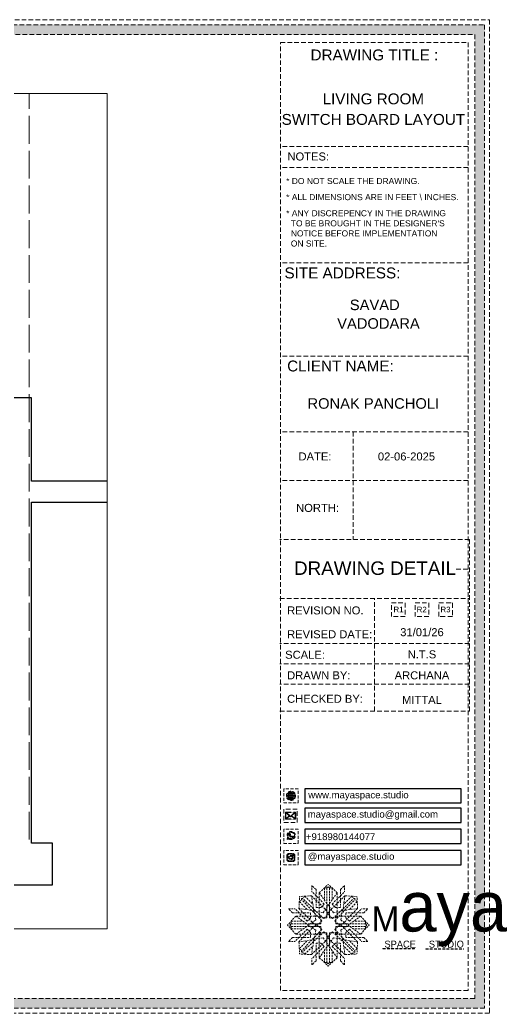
# Model space of a CAD drawing. Header units: millimetres. Extents: x 35877 to 3066687, y -650199 to -40525.
# Drawn here: x 149424 to 149529, y -179379.3 to -179165.2 of the extents above; entities that cross this region are included whole.
import ezdxf
from ezdxf.enums import TextEntityAlignment as Align

# ---------------------------------------------------------------- set-up
doc = ezdxf.new("R2010")
doc.units = ezdxf.units.MM
doc.header["$MEASUREMENT"] = 0
doc.linetypes.add('ACAD_ISO02W100', pattern=[15, 12, -3])
doc.linetypes.add('DASHEDX2', pattern=[1.5, 1, -0.5])
for name, color, linetype, lineweight in [('Dimension', 10, 'DASHEDX2', 20), ('FURNITURE', 32, 'Continuous', 9), ('GROUND FLOOR  ( PLINE )', 251, 'Continuous', 30), ('Labelling', 1, 'Continuous', 25), ('NAME PLATE', 7, 'Continuous', 25)]:
    doc.layers.add(name, color=color, linetype=linetype, lineweight=lineweight)
doc.styles.add('Arial', font='arial.ttf')
doc.styles.get("Standard").update_dxf_attribs({"font": 'arial.ttf', "height": 6})

# ---------------------------------------------------------------- blocks, each defined once
blk = doc.blocks.new('FSFSF')
at = {"color": 42, "lineweight": 5, "true_color": 0xe0ac11}
for p, q in [((28600.03, 143.51), (28600.03, 140.16)), ((28602.15, 141.41), (28600.03, 143.51)), ((28602.15, 141.41), (28602.15, 131.95)), ((28603.86, 139.69), (28608.58, 144.08)), ((28607.9, 142.22), (28606.58, 142.22)), ((28606.58, 142.22), (28606.58, 135.84)), ((28607.9, 142.22), (28608.58, 142.85)), ((28607.9, 142.22), (28607.9, 126.58)), ((28613.31, 139.69), (28608.58, 144.08)), ((28609.27, 142.22), (28608.59, 142.85)), ((28609.27, 142.22), (28609.27, 126.58)), ((28609.27, 142.22), (28610.59, 142.22)), ((28610.59, 142.22), (28610.59, 135.84)), ((28615.02, 141.41), (28617.14, 143.51)), ((28615.02, 141.41), (28615.02, 131.95)), ((28617.14, 143.51), (28617.14, 140.16)), ((28593.19, 131.45), (28593.54, 137.71)), ((28593.39, 135), (28594.56, 136.12)), ((28599.8, 138.06), (28593.54, 137.71)), ((28595.12, 136.69), (28594.53, 136.69)), ((28594.56, 136.12), (28594.56, 136.71)), ((28605.17, 124.98), (28594.56, 136.12)), ((28596.24, 137.86), (28595.12, 136.69)), ((28606.27, 126.08), (28595.12, 136.69)), ((28596.24, 137.86), (28600.47, 133.65)), ((28601.03, 130), (28599.8, 138.06)), ((28599.8, 138.05), (28608.58, 129.56)), ((28606.47, 133.76), (28600.03, 140.16)), ((28603.86, 126.58), (28603.86, 139.69)), ((28603.86, 139.69), (28608.58, 133.02)), ((28613.31, 139.69), (28608.59, 133.02)), ((28617.37, 138.05), (28608.59, 129.56)), ((28610.7, 133.76), (28617.14, 140.16)), ((28610.9, 126.08), (28622.05, 136.69)), ((28612.02, 124.98), (28622.62, 136.12)), ((28613.31, 126.58), (28613.31, 139.69)), ((28616.14, 130), (28617.37, 138.06)), ((28620.93, 137.86), (28616.7, 133.65)), ((28617.37, 138.06), (28623.63, 137.71)), ((28620.93, 137.86), (28622.05, 136.69)), ((28622.05, 136.69), (28622.64, 136.69)), ((28622.62, 136.12), (28622.62, 136.71)), ((28623.8, 135), (28622.62, 136.12)), ((28624, 131.45), (28623.65, 137.71)), ((28587.73, 131.22), (28591.08, 131.22)), ((28589.84, 129.1), (28587.73, 131.22)), ((28597.49, 124.78), (28591.08, 131.22)), ((28593.19, 131.45), (28601.69, 122.67)), ((28601.25, 130.22), (28593.19, 131.45)), ((28593.39, 135), (28597.6, 130.78)), ((28604.75, 131.95), (28602.15, 131.95)), ((28606.47, 133.76), (28604.75, 131.95)), ((28605.86, 129.18), (28608.58, 133.02)), ((28611.31, 129.18), (28608.59, 133.02)), ((28610.7, 133.76), (28612.42, 131.95)), ((28612.42, 131.95), (28615.02, 131.95)), ((28623.99, 131.45), (28615.5, 122.67)), ((28615.94, 130.22), (28624, 131.45)), ((28623.8, 135), (28619.59, 130.78)), ((28619.7, 124.78), (28626.1, 131.22)), ((28629.45, 131.22), (28626.1, 131.22)), ((28627.34, 129.1), (28629.45, 131.22)), ((28591.56, 127.39), (28587.17, 122.66)), ((28589.84, 129.1), (28599.29, 129.1)), ((28604.66, 127.39), (28591.56, 127.39)), ((28591.56, 127.39), (28598.23, 122.67)), ((28597.49, 124.78), (28599.29, 126.5)), ((28602.07, 125.39), (28598.23, 122.67)), ((28599.29, 126.5), (28599.29, 129.1)), ((28605.86, 129.18), (28601.03, 130)), ((28602.07, 125.39), (28601.25, 130.22)), ((28603.68, 126.54), (28603.68, 127.39)), ((28604.66, 126.54), (28603.68, 126.54)), ((28604.71, 127.57), (28603.86, 127.57)), ((28607.9, 126.58), (28603.86, 126.58)), ((28604.66, 123.35), (28604.66, 127.39)), ((28604.7, 126.58), (28604.71, 127.57)), ((28606.27, 126.08), (28608.58, 128.27)), ((28607.9, 128.92), (28608.58, 129.56)), ((28607.9, 128.92), (28608.58, 128.27)), ((28609.27, 128.92), (28608.59, 129.56)), ((28609.27, 128.92), (28608.59, 128.27)), ((28610.9, 126.08), (28608.59, 128.27)), ((28609.27, 126.58), (28613.31, 126.58)), ((28611.31, 129.18), (28616.14, 130)), ((28612.46, 126.58), (28612.46, 127.57)), ((28612.46, 127.57), (28613.31, 127.57)), ((28612.52, 123.35), (28612.52, 127.39)), ((28612.52, 127.39), (28625.63, 127.39)), ((28612.52, 126.54), (28613.51, 126.54)), ((28613.51, 126.54), (28613.51, 127.39)), ((28615.12, 125.39), (28615.94, 130.22)), ((28615.12, 125.39), (28618.96, 122.67)), ((28627.34, 129.1), (28617.89, 129.1)), ((28617.89, 126.5), (28617.89, 129.1)), ((28619.7, 124.78), (28617.89, 126.5)), ((28625.63, 127.39), (28618.96, 122.67)), ((28625.63, 127.39), (28630.02, 122.66)), ((28591.56, 117.94), (28587.17, 122.66)), ((28589.03, 123.35), (28588.4, 122.67)), ((28589.03, 121.98), (28588.4, 122.65)), ((28589.03, 123.35), (28589.03, 124.67)), ((28589.03, 124.67), (28595.4, 124.67)), ((28589.03, 123.35), (28604.66, 123.35)), ((28589.03, 121.98), (28604.66, 121.98)), ((28589.03, 121.98), (28589.03, 120.66)), ((28589.03, 120.66), (28595.4, 120.66)), ((28597.49, 120.54), (28591.08, 114.11)), ((28591.56, 117.94), (28598.23, 122.65)), ((28593.19, 113.88), (28601.69, 122.65)), ((28605.17, 120.35), (28594.56, 109.2)), ((28597.49, 120.54), (28599.29, 118.83)), ((28602.07, 119.94), (28598.23, 122.65)), ((28602.33, 123.35), (28601.69, 122.67)), ((28602.33, 121.98), (28601.69, 122.65)), ((28602.33, 123.35), (28602.97, 122.67)), ((28602.33, 121.98), (28602.97, 122.65)), ((28605.17, 124.98), (28602.97, 122.67)), ((28605.17, 120.35), (28602.97, 122.65)), ((28604.66, 121.98), (28604.66, 117.94)), ((28612.02, 124.98), (28614.21, 122.67)), ((28612.02, 120.35), (28614.21, 122.65)), ((28612.02, 120.35), (28622.62, 109.2)), ((28628.16, 123.35), (28612.52, 123.35)), ((28612.52, 121.98), (28612.52, 117.94)), ((28628.16, 121.98), (28612.52, 121.98)), ((28614.85, 123.35), (28614.21, 122.67)), ((28614.85, 121.98), (28614.21, 122.65)), ((28614.85, 123.35), (28615.5, 122.67)), ((28614.85, 121.98), (28615.5, 122.65)), ((28615.12, 119.94), (28618.96, 122.65)), ((28623.99, 113.88), (28615.5, 122.65)), ((28619.7, 120.54), (28617.89, 118.83)), ((28625.63, 117.94), (28618.96, 122.65)), ((28619.7, 120.54), (28626.1, 114.11)), ((28628.16, 124.67), (28621.78, 124.67)), ((28628.16, 120.66), (28621.78, 120.66)), ((28625.63, 117.94), (28630.02, 122.66)), ((28628.16, 123.35), (28628.16, 124.67)), ((28628.16, 123.35), (28628.78, 122.67)), ((28628.16, 121.98), (28628.78, 122.65)), ((28628.16, 121.98), (28628.16, 120.66)), ((28589.84, 116.23), (28587.73, 114.11)), ((28589.84, 116.23), (28599.29, 116.23)), ((28604.66, 117.94), (28591.56, 117.94)), ((28601.25, 115.1), (28593.19, 113.87)), ((28606.27, 119.15), (28595.12, 108.54)), ((28599.29, 118.83), (28599.29, 116.23)), ((28599.8, 107.17), (28608.58, 115.67)), ((28601.03, 115.23), (28599.8, 107.17)), ((28605.86, 116.05), (28601.03, 115.23)), ((28602.07, 119.94), (28601.25, 115.1)), ((28604.66, 118.78), (28603.68, 118.78)), ((28603.68, 118.78), (28603.68, 117.94)), ((28607.9, 118.65), (28603.86, 118.65)), ((28603.86, 118.65), (28603.86, 105.54)), ((28604.71, 117.66), (28603.86, 117.66)), ((28604.7, 118.65), (28604.71, 117.66)), ((28605.86, 116.05), (28608.58, 112.21)), ((28606.27, 119.15), (28608.58, 116.96)), ((28607.9, 103.01), (28607.9, 118.65)), ((28607.9, 116.31), (28608.58, 116.96)), ((28607.9, 116.31), (28608.58, 115.67)), ((28610.9, 119.15), (28608.59, 116.96)), ((28609.27, 116.31), (28608.59, 116.96)), ((28609.27, 116.31), (28608.59, 115.67)), ((28611.31, 116.05), (28608.59, 112.21)), ((28617.37, 107.17), (28608.59, 115.67)), ((28609.27, 118.65), (28613.31, 118.65)), ((28609.27, 103.01), (28609.27, 118.65)), ((28610.9, 119.15), (28622.05, 108.54)), ((28611.31, 116.05), (28616.14, 115.23)), ((28612.46, 118.65), (28612.46, 117.66)), ((28612.46, 117.66), (28613.31, 117.66)), ((28612.52, 118.78), (28613.51, 118.78)), ((28612.52, 117.94), (28625.63, 117.94)), ((28613.31, 118.65), (28613.31, 105.54)), ((28613.51, 118.78), (28613.51, 117.94)), ((28615.12, 119.94), (28615.94, 115.1)), ((28615.94, 115.1), (28624, 113.87)), ((28616.14, 115.23), (28617.37, 107.17)), ((28617.89, 118.83), (28617.89, 116.23)), ((28627.34, 116.23), (28617.89, 116.23)), ((28627.34, 116.23), (28629.45, 114.11)), ((28587.73, 114.11), (28591.08, 114.11)), ((28593.19, 113.87), (28593.54, 107.62)), ((28593.39, 110.32), (28597.6, 114.55)), ((28593.39, 110.32), (28594.56, 109.2)), ((28596.24, 107.37), (28600.47, 111.58)), ((28606.47, 111.47), (28600.03, 105.07)), ((28602.15, 103.82), (28602.15, 113.27)), ((28604.75, 113.27), (28602.15, 113.27)), ((28603.86, 105.54), (28608.58, 112.21)), ((28606.47, 111.47), (28604.75, 113.27)), ((28613.31, 105.54), (28608.59, 112.21)), ((28610.7, 111.47), (28612.42, 113.27)), ((28610.7, 111.47), (28617.14, 105.07)), ((28612.42, 113.27), (28615.02, 113.27)), ((28615.02, 103.82), (28615.02, 113.27)), ((28620.93, 107.37), (28616.7, 111.58)), ((28623.8, 110.32), (28619.59, 114.55)), ((28623.8, 110.32), (28622.62, 109.2)), ((28624, 113.87), (28623.65, 107.62)), ((28629.45, 114.11), (28626.1, 114.11)), ((28599.8, 107.17), (28593.54, 107.52)), ((28595.12, 108.54), (28594.53, 108.54)), ((28594.56, 109.2), (28594.56, 108.61)), ((28596.24, 107.37), (28595.12, 108.54)), ((28600.03, 101.71), (28600.03, 105.07)), ((28603.86, 105.54), (28608.58, 101.15)), ((28606.58, 103.01), (28606.58, 109.38)), ((28613.31, 105.54), (28608.58, 101.15)), ((28610.59, 103.01), (28610.59, 109.38)), ((28617.14, 101.71), (28617.14, 105.07)), ((28617.37, 107.17), (28623.63, 107.52)), ((28620.93, 107.37), (28622.05, 108.54)), ((28622.05, 108.54), (28622.64, 108.54)), ((28622.62, 109.2), (28622.62, 108.61)), ((28602.15, 103.82), (28600.03, 101.71)), ((28607.9, 103.01), (28606.58, 103.01)), ((28607.9, 103.01), (28608.58, 102.38)), ((28609.27, 103.01), (28608.59, 102.38)), ((28609.27, 103.01), (28610.59, 103.01)), ((28615.02, 103.82), (28617.14, 101.71))]:
    blk.add_line(p, q, dxfattribs=at)
blk = doc.blocks.new('hgwg')
at = {"layer": 'Dimension', "true_color": 0xd39e00}
h = blk.add_hatch(color=42, dxfattribs=at)
h.dxf.hatch_style = 1
h.paths.add_polyline_path([(27505.71, 45.05), (27494.27, 45.05), (27494.27, 44.9), (27505.71, 44.9)])
h = blk.add_hatch(color=42, dxfattribs=at)
h.dxf.hatch_style = 1
h.paths.add_polyline_path([(27523.3, 44.9), (27509.68, 44.9), (27509.68, 44.75), (27523.3, 44.75)])
at = {"layer": 'Dimension', "color": 42, "true_color": 0xd39e00}
for p, q in [((27494.27, 45.05), (27505.71, 45.05)), ((27494.27, 44.9), (27494.27, 45.05)), ((27494.27, 44.9), (27505.71, 44.9)), ((27505.71, 45.05), (27505.71, 44.9)), ((27509.68, 44.9), (27523.3, 44.9)), ((27509.68, 44.9), (27509.68, 44.75)), ((27509.68, 44.75), (27523.3, 44.75)), ((27523.3, 44.75), (27523.3, 44.9))]:
    blk.add_line(p, q, dxfattribs=at)
at = {"layer": 'Dimension', "color": 42, "true_color": 0xd39e00, "attachment_point": 1}
for s, width, insert, char_height in [('{\\fCinzel|b0|i0|c0|p2;\\H1.5x;M\\fAmsterdam One|b0|i0|c0|p2;\\H2x;aya}', 85.3277, (27490.17, 69.17), 6), ('{\\fCinzel|b0|i0|c0|p0;SPACE     STUDIO}', 66.129, (27494.83, 47.86), 2.5)]:
    blk.add_mtext_dynamic_manual_height_columns(s, width=width, gutter_width=30, heights=[0], dxfattribs=dict(at, insert=insert, char_height=char_height))
blk = doc.blocks.new('aggerg')
at = {"layer": 'Dimension', "color": 42, "true_color": 0xd39e00}
blk.add_lwpolyline([(-1.41, 1.41), (1.41, 1.41), (1.41, -1.41), (-1.41, -1.41)], close=True, dxfattribs=at)
at = {"layer": 'NAME PLATE', "lineweight": 0, "insert": (-0.03, 0.62), "char_height": 1.151, "width": 2.2458, "attachment_point": 2, "style": 'Arial'}
blk.add_mtext('R3', dxfattribs=at)
blk = doc.blocks.new('QEGW4TG')
at = {"layer": 'Dimension', "true_color": 0x000000}
h = blk.add_hatch(color=18, dxfattribs=at)
h.dxf.hatch_style = 1
h.paths.add_polyline_path([(2.69, 1.93, 0.170513), (2.95, 1.97, 0.190337), (3.11, 2.18, 0.316231), (3.07, 2.28), (2.79, 2.37, 0.273721), (2.69, 2.34, 0.040749), (2.63, 2.27, -0.441282), (2.53, 2.25, -0.11828), (2.06, 2.64, -0.441282), (2.07, 2.74, 0.040749), (2.13, 2.81, 0.290083), (2.14, 2.92), (2.01, 3.18, 0.316231), (1.91, 3.2, 0.190337), (1.73, 3, 0.170513), (1.72, 2.74, 0.252784)], flags=0)
h.paths.add_polyline_path([(1.19, 1.98), (1.03, 1.3, 0.550912), (1.11, 1.23), (1.75, 1.39, 6.344125)])
h.paths.add_polyline_path([(1.81, 1.7), (1.4, 1.6), (1.5, 2.03, -9.071339)], flags=16)
h.paths.add_polyline_path([(3.11, 2.16, -0.17811), (2.95, 1.97, -0.170513), (2.69, 1.93, -0.252784), (1.72, 2.74, -0.170513), (1.73, 3, -0.17811), (1.89, 3.19, -0.370089), (2.01, 3.18), (2.14, 2.92, -0.307185), (2.13, 2.8, -0.041087), (2.06, 2.73, 0.321676), (2.05, 2.65, 0.126524), (2.55, 2.24, 0.312216), (2.62, 2.26, -0.041087), (2.68, 2.34, -0.290673), (2.79, 2.37), (3.07, 2.28, -0.370089)], flags=0)
h = blk.add_hatch(color=18, dxfattribs=at)
h.dxf.hatch_style = 1
h.paths.add_polyline_path([(2.79, 2.37, 0.273721), (2.69, 2.34, 0.040749), (2.63, 2.27, -0.441282), (2.53, 2.25, -0.11828), (2.06, 2.64, -0.441282), (2.07, 2.74, 0.040749), (2.13, 2.81, 0.290083), (2.14, 2.92), (2.01, 3.18, 0.316231), (1.91, 3.2, 0.190337), (1.73, 3, 0.170513), (1.72, 2.74, 0.252784), (2.69, 1.93, 0.170513), (2.95, 1.97, 0.190337), (3.11, 2.18, 0.316231), (3.07, 2.28)])
for p, q in [((1.19, 1.98), (1.03, 1.3)), ((1.1, 1.23), (1.75, 1.39)), ((1.5, 2.03), (1.4, 1.6)), ((1.4, 1.6), (1.81, 1.7)), ((2.01, 3.18), (2.14, 2.92)), ((3.07, 2.28), (2.8, 2.36))]:
    blk.add_line(p, q)
blk.add_lwpolyline([(0, 0), (4.68, 0), (4.68, 4.68), (0, 4.68)], close=True)
for centre, radius, start, end in [((2.39, 2.56), 1.34, 241.4727, 205.6422), ((2.39, 2.56), 1.04, 235.9962, 210.8333), ((1.09, 1.29), 0.0598, 164.8483, 282.1458), ((2.09, 2.87), 0.39, 159.7007, 198.4072), ((2.96, 3.23), 1.33, 201.4218, 258.1669), ((2.07, 2.87), 0.364, 118.9685, 159.3648), ((1.94, 3.12), 0.0896, 41.8985, 123.1344), ((2.11, 2.68), 0.066, 135.9932, 224.8892), ((1.67, 3.16), 0.586, 312.4617, 321.8728), ((3.12, 3.42), 1.31, 216.5455, 243.5279), ((2.05, 2.87), 0.104, 320.3924, 28.6971), ((2.57, 2.3), 0.066, 234.2482, 323.1441), ((3.11, 1.94), 0.586, 137.2645, 146.6756), ((2.76, 2.27), 0.104, 70.4402, 138.745), ((2.75, 2.31), 0.39, 260.7301, 299.4366), ((2.76, 2.29), 0.364, 299.7725, 340.1688), ((3.03, 2.2), 0.0896, 336.0029, 57.2388)]:
    blk.add_arc(centre, radius, start, end)
blk = doc.blocks.new('ASGERG')
at = {"layer": 'Dimension', "true_color": 0x000000}
h = blk.add_hatch(color=18, dxfattribs=at)
h.dxf.hatch_style = 1
h.paths.add_polyline_path([(0.99, 1.7, 0.353872), (1.69, 1.03), (2.96, 1.03, 0.353872), (3.66, 1.7), (3.66, 2.99, 0.353872), (2.96, 3.67), (1.69, 3.67, 0.353872), (0.99, 2.99)])
h.paths.add_polyline_path([(1.27, 2.97, -0.353872), (1.72, 3.4), (2.94, 3.4, -0.353872), (3.38, 2.97), (3.38, 1.72, -0.353872), (2.94, 1.3), (1.72, 1.3, -0.353872), (1.27, 1.72)], flags=16)
h.paths.add_polyline_path([(3.02, 2.35, -1), (1.64, 2.35, -1)], flags=0)
h.paths.add_polyline_path([(2.74, 2.35, -1), (1.92, 2.35, -1)], flags=0)
h.paths.add_polyline_path([(2.86, 3.02, -1), (3.19, 3.02, -1)], flags=0)
h.paths.add_polyline_path([(1.64, 2.35, 1), (3.02, 2.35, 1)], flags=0)
h = blk.add_hatch(color=18, dxfattribs=at)
h.dxf.hatch_style = 1
h.paths.add_polyline_path([(1.64, 2.35, 1), (3.02, 2.35, 1)])
h.paths.add_polyline_path([(2.74, 2.35, -1), (1.92, 2.35, -1)], flags=16)
h = blk.add_hatch(color=18, dxfattribs=at)
h.dxf.hatch_style = 1
h.paths.add_polyline_path([(3.19, 3.02, 1), (2.86, 3.02, 1)])
for p, q in [((1.69, 3.67), (2.96, 3.67)), ((2.94, 3.4), (1.72, 3.4)), ((0.99, 2.99), (0.99, 1.7)), ((1.27, 2.97), (1.27, 1.72)), ((1.69, 1.03), (2.96, 1.03)), ((2.94, 1.3), (1.72, 1.3)), ((3.38, 2.97), (3.38, 1.72)), ((3.66, 2.99), (3.66, 1.7))]:
    blk.add_line(p, q)
blk.add_lwpolyline([(0, 0), (4.68, 0), (4.68, 4.68), (0, 4.68)], close=True)
for centre, radius in [((2.33, 2.35), 0.694), ((2.33, 2.35), 0.414), ((3.02, 3.02), 0.168)]:
    blk.add_circle(centre, radius)
for centre, radius, start, end in [((1.76, 2.89), 0.778, 94.8631, 172.8127), ((1.76, 2.91), 0.491, 94.8631, 172.8127), ((2.9, 2.91), 0.491, 7.1873, 85.1369), ((2.89, 2.89), 0.778, 7.1873, 85.1369), ((1.76, 1.8), 0.778, 187.1873, 265.1369), ((1.76, 1.78), 0.491, 187.1873, 265.1369), ((2.9, 1.78), 0.491, 274.8631, 352.8127), ((2.89, 1.8), 0.778, 274.8631, 352.8127)]:
    blk.add_arc(centre, radius, start, end)
blk = doc.blocks.new('DTGWEGEARG')
at = {"layer": 'Dimension', "true_color": 0x000000}
h = blk.add_hatch(color=18, dxfattribs=at)
h.dxf.hatch_style = 1
h.paths.add_polyline_path([(3.83, 2.34, 1), (0.85, 2.34, 1)])
h.paths.add_polyline_path([(2.51, 1.01, 0.105795), (2.96, 1.58, -0.055205), (3.3, 1.41, -0.169822)], flags=16)
h.paths.add_polyline_path([(2.41, 1.12), (2.41, 1.69, -0.058279), (2.81, 1.63, -0.103353)], flags=16)
h.paths.add_polyline_path([(2.26, 1.13, -0.101741), (1.87, 1.63, -0.057171), (2.26, 1.69)], flags=16)
h.paths.add_polyline_path([(2.17, 1.01, -0.169822), (1.38, 1.41, -0.055205), (1.72, 1.58, 0.105795)], flags=16)
h.paths.add_polyline_path([(3.02, 1.72, 0.081336), (3.13, 2.27), (3.68, 2.27, -0.152069), (3.4, 1.52, 0.05687)], flags=16)
h.paths.add_polyline_path([(2.87, 1.77, 0.061945), (2.41, 1.84), (2.41, 2.27), (2.98, 2.27, -0.081344)], flags=16)
h.paths.add_polyline_path([(2.26, 1.84, 0.060923), (1.8, 1.77, -0.081344), (1.7, 2.27), (2.26, 2.27)], flags=16)
h.paths.add_polyline_path([(1.66, 1.72, 0.05687), (1.28, 1.52, -0.152069), (1, 2.27), (1.55, 2.27, 0.081336)], flags=16)
h.paths.add_polyline_path([(2.41, 2.42), (2.41, 2.83, 0.061945), (2.87, 2.91, -0.080009), (2.98, 2.42)], flags=16)
h.paths.add_polyline_path([(3.13, 2.42, 0.080116), (3.02, 2.96, 0.05687), (3.4, 3.16, 0.028258), (3.3, 3.27, -0.055205), (2.96, 3.1, 0.105795), (2.51, 3.67, -0.36029), (3.68, 2.42)], flags=16)
h.paths.add_polyline_path([(2.26, 2.42), (1.7, 2.42, -0.080009), (1.8, 2.91, 0.060923), (2.26, 2.84)], flags=16)
h.paths.add_polyline_path([(1.55, 2.42), (1, 2.42, -0.150466), (1.28, 3.16, 0.05687), (1.66, 2.96, 0.080116)], flags=16)
h.paths.add_polyline_path([(2.41, 2.98), (2.41, 3.56, -0.103353), (2.81, 3.05, -0.058279)], flags=16)
h.paths.add_polyline_path([(2.26, 2.99, -0.057171), (1.87, 3.05, -0.101741), (2.26, 3.55)], flags=16)
h.paths.add_polyline_path([(1.72, 3.1, -0.055205), (1.38, 3.27, -0.169822), (2.17, 3.67, 0.105795)], flags=16)
blk.add_lwpolyline([(0, 0), (4.68, 0), (4.68, 4.68), (0, 4.68)], close=True)
at = {"layer": 'Dimension', "color": 18, "true_color": 0x000000}
for p, q in [((2.26, 3.55), (2.26, 2.99)), ((2.41, 3.56), (2.41, 2.98)), ((1, 2.42), (1.55, 2.42)), ((1, 2.27), (1.55, 2.27)), ((1.7, 2.42), (2.26, 2.42)), ((1.7, 2.27), (2.26, 2.27)), ((2.26, 2.84), (2.26, 2.42)), ((2.26, 2.27), (2.26, 1.84)), ((2.26, 1.69), (2.26, 1.13)), ((2.41, 2.83), (2.41, 2.42)), ((2.41, 2.42), (2.98, 2.42)), ((2.41, 2.27), (2.98, 2.27)), ((2.41, 2.27), (2.41, 1.84)), ((2.41, 1.69), (2.41, 1.12)), ((3.13, 2.42), (3.68, 2.42)), ((3.13, 2.27), (3.68, 2.27))]:
    blk.add_line(p, q, dxfattribs=at)
blk.add_circle((2.34, 2.34), 1.49, dxfattribs=at)
for centre, radius, start, end in [((2.34, 2.34), 1.34, 97.3549, 135.9073), ((2.34, 4.74), 1.75, 236.7417, 249.3811), ((3.28, 2.34), 1.73, 129.9301, 154.0867), ((3.28, 2.34), 1.58, 130.1073, 153.3446), ((1.4, 2.34), 1.58, 26.6554, 50.2584), ((2.34, 2.34), 1.34, 3.3907, 82.6451), ((1.4, 2.34), 1.73, 25.9133, 50.0699), ((2.34, 4.74), 1.75, 290.6189, 303.2583), ((2.34, 2.34), 1.34, 142.3819, 176.6093), ((2.34, 2.34), 1.34, 183.0315, 217.6181), ((2.34, 4.74), 1.9, 236.1399, 249.1595), ((2.34, -0.06), 1.9, 110.8405, 123.8601), ((2.34, -0.06), 1.75, 110.6189, 123.2583), ((2.34, 2.34), 1.34, 224.0927, 262.6451), ((3.28, 2.34), 1.73, 159.0567, 177.3789), ((3.28, 2.34), 1.73, 182.3435, 200.9433), ((3.28, 2.34), 1.58, 158.8325, 177.1302), ((3.28, 2.34), 1.58, 182.5658, 201.1675), ((3.28, 2.34), 1.73, 205.9133, 230.0699), ((2.34, 4.74), 1.9, 253.6799, 267.6253), ((2.34, -0.06), 1.9, 92.3747, 106.3201), ((2.34, 4.74), 1.75, 254.3336, 267.422), ((2.34, -0.06), 1.75, 92.578, 105.6664), ((3.28, 2.34), 1.58, 206.6554, 229.8927), ((2.34, 4.74), 1.75, 272.3248, 285.6664), ((2.34, 4.74), 1.9, 272.1415, 286.3201), ((2.34, -0.06), 1.9, 73.6799, 87.8585), ((2.34, -0.06), 1.75, 74.3336, 87.6752), ((1.4, 2.34), 1.58, 309.7416, 333.3446), ((1.4, 2.34), 1.73, 309.9301, 334.0867), ((2.34, 2.34), 1.34, 277.3549, 315.9073), ((1.4, 2.34), 1.58, 2.8698, 21.1675), ((1.4, 2.34), 1.58, 338.8325, 357.4342), ((2.34, -0.06), 1.75, 56.7417, 69.3811), ((2.34, 4.74), 1.9, 290.8405, 303.8601), ((1.4, 2.34), 1.73, 2.6211, 20.9433), ((1.4, 2.34), 1.73, 339.0567, 357.6565), ((2.34, -0.06), 1.9, 56.1399, 69.1595), ((2.34, 2.34), 1.34, 322.3819, 356.9685)]:
    blk.add_arc(centre, radius, start, end, dxfattribs=at)

msp = doc.modelspace()

# ---------------------------------------------------------------- hatches: boundary and pattern name
at = {"layer": 'Dimension', "true_color": 0xd39e00, "transparency": 33554687}
h = msp.add_hatch(color=42, dxfattribs=at)
h.paths.add_polyline_path([(149222.931, -179166.23), (149222.931, -179378.257), (149524.158, -179378.257), (149524.158, -179166.23)])
h.paths.add_polyline_path([(149225.045, -179168.344), (149522.044, -179168.344), (149522.044, -179376.142), (149225.045, -179376.142)], flags=16)
at = {"layer": 'Dimension', "true_color": 0x000000, "transparency": 33554687}
h = msp.add_hatch(color=18, dxfattribs=at)
h.dxf.hatch_style = 1
h.paths.add_polyline_path([(149483.21, -179337.524, 0.4142136), (149483.435, -179337.3), (149483.435, -179336.178, 0.4142136), (149483.21, -179335.953), (149481.427, -179335.953, 0.4142136), (149481.203, -179336.178), (149481.203, -179337.3, 0.4142136), (149481.427, -179337.524)])
h.paths.add_polyline_path([(149482.484, -179336.848), (149483.31, -179337.399, -0.1989124), (149483.21, -179337.44), (149481.427, -179337.44, -0.1989124), (149481.328, -179337.399), (149482.153, -179336.848), (149482.319, -179337.003)], flags=16)
h.paths.add_polyline_path([(149482.319, -179336.888), (149481.411, -179336.038, -0.0287833), (149481.427, -179336.037), (149483.21, -179336.037, -0.0287833), (149483.226, -179336.038)], flags=16)
h.paths.add_polyline_path([(149482.547, -179336.789), (149483.308, -179336.077, -0.2024819), (149483.351, -179336.178), (149483.351, -179337.3, -0.043076), (149483.349, -179337.324)], flags=16)
h.paths.add_polyline_path([(149482.09, -179336.789), (149481.289, -179337.324, -0.043076), (149481.287, -179337.3), (149481.287, -179336.178, -0.2024819), (149481.329, -179336.077)], flags=16)

# ---------------------------------------------------------------- linework, layer by layer
at = {"color": 18, "true_color": 0x000000, "transparency": 33554687, "elevation": 0.238}
for points in [[(149485.377, -179334.009), (149519.129, -179334.009), (149519.129, -179330.924), (149485.377, -179330.924)], [(149485.377, -179338.219), (149519.129, -179338.219), (149519.129, -179335.134), (149485.377, -179335.134)], [(149485.392, -179342.71), (149519.129, -179342.71), (149519.129, -179339.625), (149485.392, -179339.625)], [(149485.377, -179347.309), (149519.129, -179347.309), (149519.129, -179344.224), (149485.377, -179344.224)]]:
    msp.add_lwpolyline(points, close=True, dxfattribs=at)
at = {"layer": 'Dimension', "color": 42, "true_color": 0xd39e00, "transparency": 33554687}
for p, q in [((149520.612, -179192.45, 0.238), (149480.136, -179192.45, 0.238)), ((149520.612, -179197.009, 0.238), (149480.136, -179197.009, 0.238)), ((149520.612, -179217.581, 0.238), (149480.136, -179217.581, 0.238)), ((149520.612, -179237.644, 0.238), (149480.136, -179237.644, 0.238)), ((149520.612, -179253.991, 0.238), (149480.136, -179253.991, 0.238)), ((149495.797, -179253.991, 0.238), (149495.797, -179277.228, 0.238)), ((149520.612, -179264.51, 0.238), (149480.136, -179264.51, 0.238)), ((149520.858, -179277.228, 0.238), (149480.011, -179277.228, 0.238)), ((149520.858, -179277.228, 0.238), (149520.858, -179314.225, 0.238)), ((149518.04, -179283.571, 0.238), (149520.858, -179283.571, 0.238)), ((149480.011, -179289.913, 0.238), (149520.858, -179289.913, 0.238)), ((149500.434, -179314.225, 0.238), (149500.434, -179289.913, 0.238)), ((149520.858, -179299.637, 0.238), (149480.011, -179299.637, 0.238)), ((149520.858, -179304.017, 0.238), (149480.011, -179304.017, 0.238)), ((149520.858, -179308.397, 0.238), (149480.011, -179308.397, 0.238)), ((149480.011, -179314.225, 0.238), (149520.858, -179314.225, 0.238))]:
    msp.add_line(p, q, dxfattribs=at)
at = {"layer": 'Dimension', "color": 18, "true_color": 0x000000, "transparency": 33554687}
for p, q in [((149481.329, -179336.077, 0.238), (149482.09, -179336.789, 0.238)), ((149481.411, -179336.038, 0.238), (149482.319, -179336.888, 0.238)), ((149481.427, -179335.953, 0.238), (149483.21, -179335.953, 0.238)), ((149481.427, -179336.037, 0.238), (149483.21, -179336.037, 0.238)), ((149482.319, -179336.888, 0.238), (149483.226, -179336.038, 0.238)), ((149482.547, -179336.789, 0.238), (149483.308, -179336.077, 0.238)), ((149481.203, -179336.178, 0.238), (149481.203, -179337.3, 0.238)), ((149481.287, -179336.178, 0.238), (149481.287, -179337.3, 0.238)), ((149481.289, -179337.324, 0.238), (149482.09, -179336.789, 0.238)), ((149481.328, -179337.399, 0.238), (149482.153, -179336.848, 0.238)), ((149481.427, -179337.44, 0.238), (149483.21, -179337.44, 0.238)), ((149481.427, -179337.524, 0.238), (149483.21, -179337.524, 0.238)), ((149482.153, -179336.848, 0.238), (149482.319, -179337.003, 0.238)), ((149482.319, -179337.003, 0.238), (149482.484, -179336.848, 0.238)), ((149483.31, -179337.399, 0.238), (149482.484, -179336.848, 0.238)), ((149483.349, -179337.324, 0.238), (149482.547, -179336.789, 0.238)), ((149483.351, -179336.178, 0.238), (149483.351, -179337.3, 0.238)), ((149483.435, -179336.178, 0.238), (149483.435, -179337.3, 0.238))]:
    msp.add_line(p, q, dxfattribs=at)
at = {"layer": 'Dimension', "color": 42, "true_color": 0xd39e00, "transparency": 33554687, "elevation": 0.238}
for points in [[(149221.874, -179165.173), (149525.215, -179165.173), (149525.215, -179379.314), (149221.874, -179379.314)], [(149222.931, -179166.23), (149524.158, -179166.23), (149524.158, -179378.257), (149222.931, -179378.257)], [(149225.045, -179168.344), (149522.044, -179168.344), (149522.044, -179376.142), (149225.045, -179376.142)], [(149480.136, -179374.403), (149480.136, -179170.084), (149520.612, -179170.084), (149520.612, -179374.403)], [(149504.05, -179290.854), (149507.03, -179290.854), (149507.03, -179293.834), (149504.05, -179293.834)], [(149509.156, -179290.854), (149512.136, -179290.854), (149512.136, -179293.834), (149509.156, -179293.834)]]:
    msp.add_lwpolyline(points, close=True, dxfattribs=at)
at = {"layer": 'Dimension', "transparency": 33554687, "elevation": 0.238}
msp.add_lwpolyline([(149480.85, -179338.242), (149483.784, -179338.242), (149483.784, -179335.309), (149480.85, -179335.309)], close=True, dxfattribs=at)
at = {"layer": 'Dimension', "color": 18, "true_color": 0x000000, "transparency": 33554687}
for centre, radius, start, end in [((149481.427, -179336.178, 0.238), 0.224, 90, 180), ((149481.427, -179336.178, 0.238), 0.14, 134.21354, 180), ((149481.427, -179336.178, 0.238), 0.14, 90, 96.59481), ((149483.21, -179336.178, 0.238), 0.224, 0, 90), ((149483.21, -179336.178, 0.238), 0.14, 83.40519, 90), ((149483.21, -179336.178, 0.238), 0.14, 0, 45.78646), ((149481.427, -179337.3, 0.238), 0.224, 180, 270), ((149481.427, -179337.3, 0.238), 0.14, 180, 189.86619), ((149481.427, -179337.3, 0.238), 0.14, 224.99995, 270), ((149483.21, -179337.3, 0.238), 0.224, 270, 0), ((149483.21, -179337.3, 0.238), 0.14, 270, 315.00005), ((149483.21, -179337.3, 0.238), 0.14, 350.13381, 0)]:
    msp.add_arc(centre, radius, start, end, dxfattribs=at)
at = {"layer": 'FURNITURE', "color": 18, "lineweight": 0, "true_color": 0x000000, "transparency": 33554687}
msp.add_lwpolyline([(149254.393, -179181.079), (149442.773, -179181.079), (149442.773, -179361.118), (149254.393, -179361.118)], close=True, dxfattribs=at)
at = {"layer": 'GROUND FLOOR  ( PLINE )', "transparency": 33554687, "elevation": -0.005}
for points in [[(149442.773, -179264.637), (149426.487, -179264.637), (149426.487, -179246.637), (149421.987, -179246.637), (149421.987, -179342.637), (149394.987, -179342.637), (149394.987, -179351.637), (149426.487, -179351.637)], [(149426.487, -179342.637), (149426.487, -179269.137), (149442.773, -179269.137)], [(149426.487, -179351.637), (149426.487, -179351.637), (149430.987, -179351.637), (149430.987, -179342.637), (149426.487, -179342.637)]]:
    msp.add_lwpolyline(points, dxfattribs=at)
at = {"layer": 'Labelling', "color": 251, "linetype": 'ACAD_ISO02W100', "lineweight": 0, "ltscale": 0.5, "true_color": 0x636466, "transparency": 33554687}
msp.add_line((149425.987, -179341.887, -0.005), (149425.987, -179181.079, -0.005), dxfattribs=at)

# ---------------------------------------------------------------- block references
at = {"layer": 'Dimension', "transparency": 33554687, "xscale": 0.6594516209993935, "yscale": 0.6594516209993935, "zscale": 0.6594516209993935}
msp.add_blockref('DTGWEGEARG', (149480.866, -179334.009, 0.238), dxfattribs=at)
at = {"layer": 'Dimension', "color": 42, "true_color": 0xd39e00, "transparency": 33554687}
for name, p, xscale, yscale, zscale in [('QEGW4TG', (149480.882, -179342.71, 0.238), 0.6594516209993935, 0.6594516209993935, 0.6594516209993935), ('ASGERG', (149480.866, -179347.309, 0.238), 0.6594516209993935, 0.6594516209993935, 0.6594516209993935), ('FSFSF', (137753.373, -179410.664, 0.238), 0.4102641453670918, 0.4102641453670918, 0.4102641453670918), ('hgwg', (133040.976, -179392.347, 0.238), 0.5987153887621673, 0.5987153887621673, 0.5987153887621673)]:
    msp.add_blockref(name, p, dxfattribs=dict(at, xscale=xscale, yscale=yscale, zscale=zscale))
at = {"layer": 'NAME PLATE', "transparency": 33554687, "xscale": 1.057034869516751, "yscale": 1.057034869516751, "zscale": 1.057034869516751}
msp.add_blockref('aggerg', (149515.752, -179292.344, 0.238), dxfattribs=at)

# ---------------------------------------------------------------- texts
at = {"color": 18, "true_color": 0x000000, "transparency": 33554687, "char_height": 1.47451, "attachment_point": 1}
for s, width, gutter_width, insert in [('www.mayaspace.studio', 9.902, 8.283, (149486.138, -179331.526, 0.238)), ('mayaspace.studio@gmail.com', 6.17756, 5.167, (149486.021, -179335.686, 0.238)), ('+918980144077', 24.08958, 5.167, (149485.639, -179340.536, 0.238)), ('@mayaspace.studio', 6.17756, 5.167, (149486.021, -179344.775, 0.238))]:
    msp.add_mtext_dynamic_manual_height_columns(s, width=width, gutter_width=gutter_width, heights=[0], dxfattribs=dict(at, insert=insert))
at = {"layer": 'NAME PLATE', "transparency": 33554687, "style": 'Arial'}
for s, height, p in [('DRAWING TITLE : ', 2.34819, (149500.854, -179173.908, 0.238)), ('LIVING ROOM', 2.34819, (149500.162, -179183.381, 0.238)), ('SWITCH BOARD LAYOUT', 2.34819, (149500.172, -179187.809, 0.238)), ('NOTES:', 1.7253, (149486.141, -179195.491, 0.238)), ('SITE ADDRESS:', 2.34819, (149493.503, -179220.908, 0.238)), (' SAVAD ', 2.27, (149500.473, -179227.749, 0.13)), ('VADODARA', 2.27, (149501.269, -179231.763, 0.13)), ('CLIENT NAME:', 2.34819, (149493.076, -179240.971, 0.238)), ('RONAK PANCHOLI    ', 2.26996, (149501.916, -179249.012, 0.13)), ('DATE:', 1.7253, (149487.587, -179260.16, 0.238)), ('02-06-2025', 1.7253, (149507.305, -179260.16, 0.238)), ('NORTH:', 1.7253, (149488.138, -179271.252, 0.238)), ('DRAWING DETAIL', 2.90312, (149500.53, -179284.83, 0.238)), ('REVISION NO.', 1.72534, (149489.815, -179293.351, 0.238)), ('REVISED DATE: ', 1.72534, (149491.088, -179298.496, 0.238)), ('SCALE:', 1.7253, (149485.447, -179302.908, 0.238)), ('DRAWN BY:', 1.7253, (149488.408, -179307.342, 0.238)), ('ARCHANA', 1.7253, (149510.646, -179307.349, 0.238)), ('CHECKED BY:', 1.72534, (149489.749, -179312.404, 0.238)), ('MITTAL', 1.7253, (149510.646, -179312.633, 0.238))]:
    msp.add_text(s, height=height, dxfattribs=at).set_placement(p, align=Align.CENTER)
for s, p in [('R1', (149504.507, -179292.906, 0.238)), ('R2', (149509.501, -179292.906, 0.238))]:
    msp.add_text(s, height=1.2163, dxfattribs=at).set_placement(p)
at = {"layer": 'NAME PLATE', "transparency": 33554687, "char_height": 1.30493, "width": 50.41613, "attachment_point": 1, "style": 'Arial'}
for s, insert in [('* DO NOT SCALE THE DRAWING.', (149481.372, -179199.267, 0.238)), ('* ALL DIMENSIONS ARE IN FEET \\\\ INCHES.', (149481.372, -179202.738, 0.238)), ("* ANY DISCREPENCY IN THE DRAWING \\P  TO BE BROUGHT IN THE DESIGNER'S\\P  NOTICE BEFORE IMPLEMENTATION \\P  ON SITE.", (149481.372, -179206.208, 0.238))]:
    msp.add_mtext(s, dxfattribs=dict(at, insert=insert))
at = {"layer": 'NAME PLATE', "lineweight": 0, "transparency": 33554687, "char_height": 1.7253, "attachment_point": 2, "style": 'Arial'}
for s, insert, width in [('31/01/26', (149510.646, -179296.321, 0.238), 14.9521), ('N.T.S', (149510.646, -179301.097, 0.238), 3.3674)]:
    msp.add_mtext(s, dxfattribs=dict(at, insert=insert, width=width))

doc.saveas('drawing.dxf')
